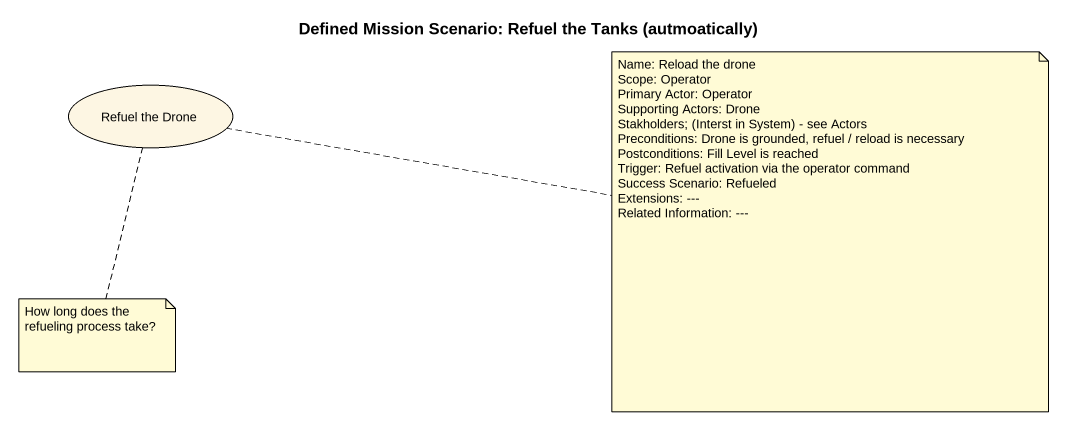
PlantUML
@startuml
title Defined Mission Scenario: Refuel the Tanks (autmoatically)
usecase "Refuel the Drone" as Refuel_the_Drone
note right of Refuel_the_Drone
  Name: Reload the drone
  Scope: Operator
  Primary Actor: Operator
  Supporting Actors: Drone
  Stakholders; (Interst in System) - see Actors
  Preconditions: Drone is grounded, refuel / reload is necessary
  Postconditions: Fill Level is reached
  Trigger: Refuel activation via the operator command
  Success Scenario: Refueled
  Extensions: ---
  Related Information: ---
end note
note bottom of Refuel_the_Drone : How long does the refueling process take?
@enduml
